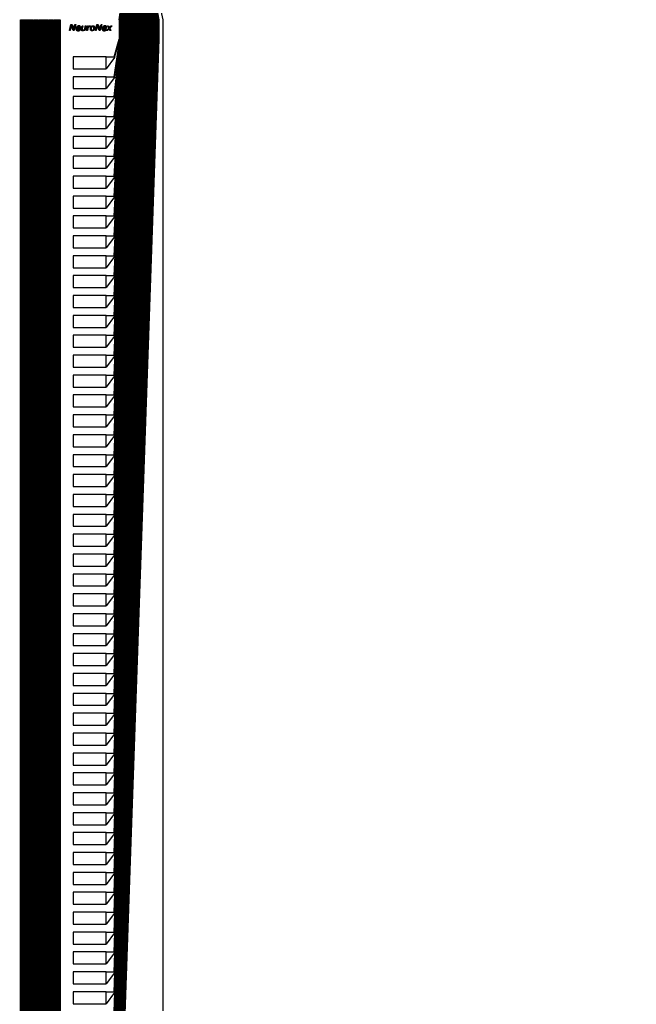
# Model space of a CAD drawing. Header units: inches. Extents: x 115980 to 170179, y 57000 to 74333.
# Drawn here: x 159929 to 163079, y 62914 to 67943 of the extents above; entities that cross this region are included whole.
import ezdxf

# ---------------------------------------------------------------- set-up
doc = ezdxf.new("R2010")
doc.units = ezdxf.units.IN
doc.header["$MEASUREMENT"] = 0
for name, color, linetype in [('metal', 221, 'Continuous'), ('nitride window', 40, 'Continuous'), ('profile', 140, 'Continuous')]:
    doc.layers.add(name, color=color, linetype=linetype)

msp = doc.modelspace()

# ---------------------------------------------------------------- linework, layer by layer
at = {"layer": 'metal'}
for points in [[(160491.3, 68333.1), (160491.9, 68333.1), (160439.3, 67943.1), (160437.7, 67943.1)], [(160492.5, 68333.1), (160493.1, 68333.1), (160442.5, 67943.1), (160440.9, 67943.1)], [(160493.7, 68333.1), (160494.3, 68333.1), (160445.7, 67943.1), (160444.1, 67943.1)], [(160448.9, 67943.1), (160447.3, 67943.1), (160494.9, 68333.1), (160495.5, 68333.1)], [(160496.1, 68333.1), (160496.7, 68333.1), (160452.1, 67943.1), (160450.5, 67943.1)], [(160455.3, 67943.1), (160453.7, 67943.1), (160497.3, 68333.1), (160497.9, 68333.1)], [(160498.5, 68333.1), (160499.1, 68333.1), (160458.5, 67943.1), (160456.9, 67943.1)], [(160499.7, 68333.1), (160500.3, 68333.1), (160461.7, 67943.1), (160460.1, 67943.1)], [(160463.3, 67943.1), (160464.9, 67943.1), (160501.5, 68333.1), (160500.9, 68333.1)], [(160502.1, 68333.1), (160502.7, 68333.1), (160468.1, 67943.1), (160466.5, 67943.1)], [(160469.7, 67943.1), (160471.3, 67943.1), (160503.9, 68333.1), (160503.3, 68333.1)], [(160504.5, 68333.1), (160505.1, 68333.1), (160474.5, 67943.1), (160472.9, 67943.1)], [(160476.1, 67943.1), (160477.7, 67943.1), (160506.3, 68333.1), (160505.7, 68333.1)], [(160506.9, 68333.1), (160507.5, 68333.1), (160480.9, 67943.1), (160479.3, 67943.1)], [(160508.1, 68333.1), (160508.7, 68333.1), (160484.1, 67943.1), (160482.5, 67943.1)], [(160509.3, 68333.1), (160509.9, 68333.1), (160487.3, 67943.1), (160485.7, 67943.1)], [(160510.5, 68333.1), (160511.1, 68333.1), (160490.5, 67943.1), (160488.9, 67943.1)], [(160511.7, 68333.1), (160512.3, 68333.1), (160493.7, 67943.1), (160492.1, 67943.1)], [(160496.9, 67943.1), (160495.3, 67943.1), (160512.9, 68333.1), (160513.5, 68333.1)], [(160514.1, 68333.1), (160514.7, 68333.1), (160500.1, 67943.1), (160498.5, 67943.1)], [(160503.3, 67943.1), (160501.7, 67943.1), (160515.3, 68333.1), (160515.9, 68333.1)], [(160516.5, 68333.1), (160517.1, 68333.1), (160506.5, 67943.1), (160504.9, 67943.1)], [(160517.7, 68333.1), (160518.3, 68333.1), (160509.7, 67943.1), (160508.1, 67943.1)], [(160511.3, 67943.1), (160512.9, 67943.1), (160519.5, 68333.1), (160518.9, 68333.1)], [(160520.1, 68333.1), (160520.7, 68333.1), (160516.1, 67943.1), (160514.5, 67943.1)], [(160517.7, 67943.1), (160519.3, 67943.1), (160521.9, 68333.1), (160521.3, 68333.1)], [(160522.5, 68333.1), (160523.1, 68333.1), (160522.5, 67943.1), (160520.9, 67943.1)], [(160524.1, 67943.1), (160525.7, 67943.1), (160524.3, 68333.1), (160523.7, 68333.1)], [(160524.9, 68333.1), (160525.5, 68333.1), (160528.9, 67943.1), (160527.3, 67943.1)], [(160526.1, 68333.1), (160526.7, 68333.1), (160532.1, 67943.1), (160530.5, 67943.1)], [(160527.3, 68333.1), (160527.9, 68333.1), (160535.3, 67943.1), (160533.7, 67943.1)], [(160528.5, 68333.1), (160529.1, 68333.1), (160538.5, 67943.1), (160536.9, 67943.1)], [(160529.7, 68333.1), (160530.3, 68333.1), (160541.7, 67943.1), (160540.1, 67943.1)], [(160544.9, 67943.1), (160543.3, 67943.1), (160530.9, 68333.1), (160531.5, 68333.1)], [(160532.1, 68333.1), (160532.7, 68333.1), (160548.1, 67943.1), (160546.5, 67943.1)], [(160551.3, 67943.1), (160549.7, 67943.1), (160533.3, 68333.1), (160533.9, 68333.1)], [(160534.5, 68333.1), (160535.1, 68333.1), (160554.5, 67943.1), (160552.9, 67943.1)], [(160535.7, 68333.1), (160536.3, 68333.1), (160557.7, 67943.1), (160556.1, 67943.1)], [(160559.3, 67943.1), (160560.9, 67943.1), (160537.5, 68333.1), (160536.9, 68333.1)], [(160538.1, 68333.1), (160538.7, 68333.1), (160564.1, 67943.1), (160562.5, 67943.1)], [(160565.7, 67943.1), (160567.3, 67943.1), (160539.9, 68333.1), (160539.3, 68333.1)], [(160540.5, 68333.1), (160541.1, 68333.1), (160570.5, 67943.1), (160568.9, 67943.1)], [(160572.1, 67943.1), (160573.7, 67943.1), (160542.3, 68333.1), (160541.7, 68333.1)], [(160542.9, 68333.1), (160543.5, 68333.1), (160576.9, 67943.1), (160575.3, 67943.1)], [(160544.1, 68333.1), (160544.7, 68333.1), (160580.1, 67943.1), (160578.5, 67943.1)], [(160545.3, 68333.1), (160545.9, 68333.1), (160583.3, 67943.1), (160581.7, 67943.1)], [(160546.5, 68333.1), (160547.1, 68333.1), (160586.5, 67943.1), (160584.9, 67943.1)], [(160547.7, 68333.1), (160548.3, 68333.1), (160589.7, 67943.1), (160588.1, 67943.1)], [(160592.9, 67943.1), (160591.3, 67943.1), (160548.9, 68333.1), (160549.5, 68333.1)], [(160550.1, 68333.1), (160550.7, 68333.1), (160596.1, 67943.1), (160594.5, 67943.1)], [(160599.3, 67943.1), (160597.7, 67943.1), (160551.3, 68333.1), (160551.9, 68333.1)], [(160552.5, 68333.1), (160553.1, 68333.1), (160602.5, 67943.1), (160600.9, 67943.1)], [(160553.7, 68333.1), (160554.3, 68333.1), (160605.7, 67943.1), (160604.1, 67943.1)], [(160607.3, 67943.1), (160608.9, 67943.1), (160555.5, 68333.1), (160554.9, 68333.1)], [(160556.1, 68333.1), (160556.7, 68333.1), (160612.1, 67943.1), (160610.5, 67943.1)], [(160613.7, 67943.1), (160615.3, 67943.1), (160557.9, 68333.1), (160557.3, 68333.1)], [(160558.5, 68333.1), (160559.1, 68333.1), (160618.5, 67943.1), (160616.9, 67943.1)], [(160620.1, 67943.1), (160621.7, 67943.1), (160560.3, 68333.1), (160559.7, 68333.1)], [(160560.9, 68333.1), (160561.5, 68333.1), (160624.9, 67943.1), (160623.3, 67943.1)], [(160562.1, 68333.1), (160562.7, 68333.1), (160628.1, 67943.1), (160626.5, 67943.1)], [(160631.3, 67943.1), (160629.7, 67943.1), (160563.3, 68333.1), (160563.9, 68333.1)], [(160564.5, 68333.1), (160565.1, 68333.1), (160634.5, 67943.1), (160632.9, 67943.1)], [(160637.7, 67943.1), (160636.1, 67943.1), (160565.7, 68333.1), (160566.3, 68333.1)], [(160566.9, 68333.1), (160567.5, 68333.1), (160640.9, 67943.1), (160639.3, 67943.1)], [(159935, 58643.1), (159933.4, 58643.1), (159933.4, 67943.1), (159935, 67943.1)], [(159938.2, 58643.1), (159936.6, 58643.1), (159936.6, 67943.1), (159938.2, 67943.1)], [(159941.4, 58643.1), (159939.8, 58643.1), (159939.8, 67943.1), (159941.4, 67943.1)], [(159944.6, 58643.1), (159943, 58643.1), (159943, 67943.1), (159944.6, 67943.1)], [(159947.8, 58643.1), (159946.2, 58643.1), (159946.2, 67943.1), (159947.8, 67943.1)], [(159951, 58643.1), (159949.4, 58643.1), (159949.4, 67943.1), (159951, 67943.1)], [(159954.2, 58643.1), (159952.6, 58643.1), (159952.6, 67943.1), (159954.2, 67943.1)], [(159957.4, 58643.1), (159955.8, 58643.1), (159955.8, 67943.1), (159957.4, 67943.1)], [(159960.6, 58643.1), (159959, 58643.1), (159959, 67943.1), (159960.6, 67943.1)], [(159963.8, 58643.1), (159962.2, 58643.1), (159962.2, 67943.1), (159963.8, 67943.1)], [(159967, 58643.1), (159965.4, 58643.1), (159965.4, 67943.1), (159967, 67943.1)], [(159970.2, 58643.1), (159968.6, 58643.1), (159968.6, 67943.1), (159970.2, 67943.1)], [(159973.4, 58643.1), (159971.8, 58643.1), (159971.8, 67943.1), (159973.4, 67943.1)], [(159976.6, 58643.1), (159975, 58643.1), (159975, 67943.1), (159976.6, 67943.1)], [(159979.8, 58643.1), (159978.2, 58643.1), (159978.2, 67943.1), (159979.8, 67943.1)], [(159983, 58643.1), (159981.4, 58643.1), (159981.4, 67943.1), (159983, 67943.1)], [(159986.2, 58643.1), (159984.6, 58643.1), (159984.6, 67943.1), (159986.2, 67943.1)], [(159989.4, 58643.1), (159987.8, 58643.1), (159987.8, 67943.1), (159989.4, 67943.1)], [(159992.6, 58643.1), (159991, 58643.1), (159991, 67943.1), (159992.6, 67943.1)], [(159995.8, 58643.1), (159994.2, 58643.1), (159994.2, 67943.1), (159995.8, 67943.1)], [(159999, 58643.1), (159997.4, 58643.1), (159997.4, 67943.1), (159999, 67943.1)], [(160002.2, 58643.1), (160000.6, 58643.1), (160000.6, 67943.1), (160002.2, 67943.1)], [(160005.4, 58643.1), (160003.8, 58643.1), (160003.8, 67943.1), (160005.4, 67943.1)], [(160008.6, 58643.1), (160007, 58643.1), (160007, 67943.1), (160008.6, 67943.1)], [(160011.8, 58643.1), (160010.2, 58643.1), (160010.2, 67943.1), (160011.8, 67943.1)], [(160015, 58643.1), (160013.4, 58643.1), (160013.4, 67943.1), (160015, 67943.1)], [(160018.2, 58643.1), (160016.6, 58643.1), (160016.6, 67943.1), (160018.2, 67943.1)], [(160021.4, 58643.1), (160019.8, 58643.1), (160019.8, 67943.1), (160021.4, 67943.1)], [(160024.6, 58643.1), (160023, 58643.1), (160023, 67943.1), (160024.6, 67943.1)], [(160027.8, 58643.1), (160026.2, 58643.1), (160026.2, 67943.1), (160027.8, 67943.1)], [(160031, 58643.1), (160029.4, 58643.1), (160029.4, 67943.1), (160031, 67943.1)], [(160034.2, 61340.5), (160032.6, 61340.5), (160032.6, 67943.1), (160034.2, 67943.1)], [(160037.4, 61340.5), (160035.8, 61340.5), (160035.8, 67943.1), (160037.4, 67943.1)], [(160040.6, 61340.5), (160039, 61340.5), (160039, 67943.1), (160040.6, 67943.1)], [(160043.8, 61340.5), (160042.2, 61340.5), (160042.2, 67943.1), (160043.8, 67943.1)], [(160047, 61340.5), (160045.4, 61340.5), (160045.4, 67943.1), (160047, 67943.1)], [(160050.2, 61340.5), (160048.6, 61340.5), (160048.6, 67943.1), (160050.2, 67943.1)], [(160053.4, 61340.5), (160051.8, 61340.5), (160051.8, 67943.1), (160053.4, 67943.1)], [(160056.6, 61340.5), (160055, 61340.5), (160055, 67943.1), (160056.6, 67943.1)], [(160059.8, 61340.5), (160058.2, 61340.5), (160058.2, 67943.1), (160059.8, 67943.1)], [(160063, 61340.5), (160061.4, 61340.5), (160061.4, 67943.1), (160063, 67943.1)], [(160066.2, 61340.5), (160064.6, 61340.5), (160064.6, 67943.1), (160066.2, 67943.1)], [(160069.4, 61340.5), (160067.8, 61340.5), (160067.8, 67943.1), (160069.4, 67943.1)], [(160072.6, 61340.5), (160071, 61340.5), (160071, 67943.1), (160072.6, 67943.1)], [(160075.8, 61340.5), (160074.2, 61340.5), (160074.2, 67943.1), (160075.8, 67943.1)], [(160079, 61340.5), (160077.4, 61340.5), (160077.4, 67943.1), (160079, 67943.1)], [(160082.2, 61340.5), (160080.6, 61340.5), (160080.6, 67943.1), (160082.2, 67943.1)], [(160085.4, 61340.5), (160083.8, 61340.5), (160083.8, 67943.1), (160085.4, 67943.1)], [(160088.6, 61340.5), (160087, 61340.5), (160087, 67943.1), (160088.6, 67943.1)], [(160091.8, 61340.5), (160090.2, 61340.5), (160090.2, 67943.1), (160091.8, 67943.1)], [(160095, 61340.5), (160093.4, 61340.5), (160093.4, 67943.1), (160095, 67943.1)], [(160098.2, 61340.5), (160096.6, 61340.5), (160096.6, 67943.1), (160098.2, 67943.1)], [(160101.4, 61340.5), (160099.8, 61340.5), (160099.8, 67943.1), (160101.4, 67943.1)], [(160104.6, 61340.5), (160103, 61340.5), (160103, 67943.1), (160104.6, 67943.1)], [(160107.8, 61340.5), (160106.2, 61340.5), (160106.2, 67943.1), (160107.8, 67943.1)], [(160111, 61340.5), (160109.4, 61340.5), (160109.4, 67943.1), (160111, 67943.1)], [(160114.2, 61340.5), (160112.6, 61340.5), (160112.6, 67943.1), (160114.2, 67943.1)], [(160117.4, 61340.5), (160115.8, 61340.5), (160115.8, 67943.1), (160117.4, 67943.1)], [(160120.6, 61340.5), (160119, 61340.5), (160119, 67943.1), (160120.6, 67943.1)], [(160123.8, 61340.5), (160122.2, 61340.5), (160122.2, 67943.1), (160123.8, 67943.1)], [(160127, 61340.5), (160125.4, 61340.5), (160125.4, 67943.1), (160127, 67943.1)], [(160130.2, 61340.5), (160128.6, 61340.5), (160128.6, 67943.1), (160130.2, 67943.1)], [(160133.4, 61340.5), (160131.8, 61340.5), (160131.8, 67943.1), (160133.4, 67943.1)], [(160136.6, 61340.5), (160135, 61340.5), (160135, 67943.1), (160136.6, 67943.1)], [(160437.7, 67843.1), (160439.3, 67843.1), (160439.3, 67943.1), (160437.7, 67943.1)], [(160440.9, 67843.1), (160442.5, 67843.1), (160442.5, 67943.1), (160440.9, 67943.1)], [(160444.1, 67843.1), (160445.7, 67843.1), (160445.7, 67943.1), (160444.1, 67943.1)], [(160447.3, 67843.1), (160448.9, 67843.1), (160448.9, 67943.1), (160447.3, 67943.1)], [(160450.5, 67843.1), (160452.1, 67843.1), (160452.1, 67943.1), (160450.5, 67943.1)], [(160453.7, 67843.1), (160455.3, 67843.1), (160455.3, 67943.1), (160453.7, 67943.1)], [(160456.9, 67843.1), (160458.5, 67843.1), (160458.5, 67943.1), (160456.9, 67943.1)], [(160460.1, 67843.1), (160461.7, 67843.1), (160461.7, 67943.1), (160460.1, 67943.1)], [(160463.3, 67843.1), (160464.9, 67843.1), (160464.9, 67943.1), (160463.3, 67943.1)], [(160466.5, 67843.1), (160468.1, 67843.1), (160468.1, 67943.1), (160466.5, 67943.1)], [(160469.7, 67843.1), (160471.3, 67843.1), (160471.3, 67943.1), (160469.7, 67943.1)], [(160472.9, 67843.1), (160474.5, 67843.1), (160474.5, 67943.1), (160472.9, 67943.1)], [(160476.1, 67843.1), (160477.7, 67843.1), (160477.7, 67943.1), (160476.1, 67943.1)], [(160479.3, 67843.1), (160480.9, 67843.1), (160480.9, 67943.1), (160479.3, 67943.1)], [(160482.5, 67843.1), (160484.1, 67843.1), (160484.1, 67943.1), (160482.5, 67943.1)], [(160485.7, 67843.1), (160487.3, 67843.1), (160487.3, 67943.1), (160485.7, 67943.1)], [(160488.9, 67843.1), (160490.5, 67843.1), (160490.5, 67943.1), (160488.9, 67943.1)], [(160492.1, 67843.1), (160493.7, 67843.1), (160493.7, 67943.1), (160492.1, 67943.1)], [(160495.3, 67843.1), (160496.9, 67843.1), (160496.9, 67943.1), (160495.3, 67943.1)], [(160498.5, 67843.1), (160500.1, 67843.1), (160500.1, 67943.1), (160498.5, 67943.1)], [(160501.7, 67843.1), (160503.3, 67843.1), (160503.3, 67943.1), (160501.7, 67943.1)], [(160504.9, 67843.1), (160506.5, 67843.1), (160506.5, 67943.1), (160504.9, 67943.1)], [(160508.1, 67843.1), (160509.7, 67843.1), (160509.7, 67943.1), (160508.1, 67943.1)], [(160511.3, 67843.1), (160512.9, 67843.1), (160512.9, 67943.1), (160511.3, 67943.1)], [(160514.5, 67843.1), (160516.1, 67843.1), (160516.1, 67943.1), (160514.5, 67943.1)], [(160517.7, 67843.1), (160519.3, 67843.1), (160519.3, 67943.1), (160517.7, 67943.1)], [(160520.9, 67843.1), (160522.5, 67843.1), (160522.5, 67943.1), (160520.9, 67943.1)], [(160524.1, 67843.1), (160525.7, 67843.1), (160525.7, 67943.1), (160524.1, 67943.1)], [(160527.3, 67843.1), (160528.9, 67843.1), (160528.9, 67943.1), (160527.3, 67943.1)], [(160530.5, 67843.1), (160532.1, 67843.1), (160532.1, 67943.1), (160530.5, 67943.1)], [(160533.7, 67843.1), (160535.3, 67843.1), (160535.3, 67943.1), (160533.7, 67943.1)], [(160536.9, 67843.1), (160538.5, 67843.1), (160538.5, 67943.1), (160536.9, 67943.1)], [(160540.1, 67843.1), (160541.7, 67843.1), (160541.7, 67943.1), (160540.1, 67943.1)], [(160543.3, 67843.1), (160544.9, 67843.1), (160544.9, 67943.1), (160543.3, 67943.1)], [(160546.5, 67843.1), (160548.1, 67843.1), (160548.1, 67943.1), (160546.5, 67943.1)], [(160549.7, 67843.1), (160551.3, 67843.1), (160551.3, 67943.1), (160549.7, 67943.1)], [(160552.9, 67843.1), (160554.5, 67843.1), (160554.5, 67943.1), (160552.9, 67943.1)], [(160556.1, 67843.1), (160557.7, 67843.1), (160557.7, 67943.1), (160556.1, 67943.1)], [(160559.3, 67843.1), (160560.9, 67843.1), (160560.9, 67943.1), (160559.3, 67943.1)], [(160562.5, 67843.1), (160564.1, 67843.1), (160564.1, 67943.1), (160562.5, 67943.1)], [(160565.7, 67843.1), (160567.3, 67843.1), (160567.3, 67943.1), (160565.7, 67943.1)], [(160568.9, 67843.1), (160570.5, 67843.1), (160570.5, 67943.1), (160568.9, 67943.1)], [(160572.1, 67843.1), (160573.7, 67843.1), (160573.7, 67943.1), (160572.1, 67943.1)], [(160575.3, 67843.1), (160576.9, 67843.1), (160576.9, 67943.1), (160575.3, 67943.1)], [(160578.5, 67843.1), (160580.1, 67843.1), (160580.1, 67943.1), (160578.5, 67943.1)], [(160581.7, 67843.1), (160583.3, 67843.1), (160583.3, 67943.1), (160581.7, 67943.1)], [(160584.9, 67843.1), (160586.5, 67843.1), (160586.5, 67943.1), (160584.9, 67943.1)], [(160588.1, 67843.1), (160589.7, 67843.1), (160589.7, 67943.1), (160588.1, 67943.1)], [(160591.3, 67843.1), (160592.9, 67843.1), (160592.9, 67943.1), (160591.3, 67943.1)], [(160594.5, 67843.1), (160596.1, 67843.1), (160596.1, 67943.1), (160594.5, 67943.1)], [(160597.7, 67843.1), (160599.3, 67843.1), (160599.3, 67943.1), (160597.7, 67943.1)], [(160600.9, 67843.1), (160602.5, 67843.1), (160602.5, 67943.1), (160600.9, 67943.1)], [(160604.1, 67843.1), (160605.7, 67843.1), (160605.7, 67943.1), (160604.1, 67943.1)], [(160607.3, 67843.1), (160608.9, 67843.1), (160608.9, 67943.1), (160607.3, 67943.1)], [(160610.5, 67843.1), (160612.1, 67843.1), (160612.1, 67943.1), (160610.5, 67943.1)], [(160613.7, 67843.1), (160615.3, 67843.1), (160615.3, 67943.1), (160613.7, 67943.1)], [(160616.9, 67843.1), (160618.5, 67843.1), (160618.5, 67943.1), (160616.9, 67943.1)], [(160620.1, 67843.1), (160621.7, 67843.1), (160621.7, 67943.1), (160620.1, 67943.1)], [(160623.3, 67843.1), (160624.9, 67843.1), (160624.9, 67943.1), (160623.3, 67943.1)], [(160626.5, 67843.1), (160628.1, 67843.1), (160628.1, 67943.1), (160626.5, 67943.1)], [(160629.7, 67843.1), (160631.3, 67843.1), (160631.3, 67943.1), (160629.7, 67943.1)], [(160632.9, 67843.1), (160634.5, 67843.1), (160634.5, 67943.1), (160632.9, 67943.1)], [(160636.1, 67843.1), (160637.7, 67843.1), (160637.7, 67943.1), (160636.1, 67943.1)], [(160639.3, 67843.1), (160640.9, 67843.1), (160640.9, 67943.1), (160639.3, 67943.1)], [(160183.4, 67887.1), (160190.8, 67919.1), (160197.2, 67919.1), (160205.1, 67893), (160211.5, 67919.1), (160215.5, 67919.1), (160207.8, 67887.1), (160202.7, 67887.1), (160194, 67915.7), (160187.5, 67887.1)], [(160221.5, 67898.7), (160239.3, 67898.7), (160239.6, 67900), (160239.8, 67901.6), (160240.1, 67903.3), (160240.1, 67904.3), (160240, 67905.5), (160239.7, 67906.9), (160239.2, 67908.1), (160238.8, 67908.6), (160238.5, 67909.1), (160238, 67909.6), (160237.5, 67910.1), (160236.9, 67910.5), (160236.6, 67910.7), (160236, 67911), (160235, 67911.3), (160234.3, 67911.5), (160233.4, 67911.7), (160232.5, 67911.7), (160231.5, 67911.8), (160230.6, 67911.7), (160229.9, 67911.7), (160229.1, 67911.6), (160228.2, 67911.4), (160227.3, 67911.1), (160226.5, 67910.8), (160225.6, 67910.5), (160224.6, 67909.9), (160223.9, 67909.4), (160223.1, 67908.8), (160222.2, 67908.1), (160221.4, 67907.3), (160220.7, 67906.4), (160219.9, 67905.5), (160219.4, 67904.6), (160218.9, 67903.7), (160218.4, 67902.7), (160218, 67901.7), (160217.7, 67900.7), (160217.4, 67899.7), (160217.3, 67898.8), (160217.2, 67898.1), (160217.1, 67897.3), (160217, 67896.5), (160217, 67896), (160217, 67895.4), (160217, 67894.8), (160217.1, 67894.1), (160217.2, 67893.6), (160217.3, 67893.1), (160217.4, 67892.6), (160217.7, 67891.9), (160218, 67891.2), (160218.3, 67890.7), (160218.5, 67890.3), (160218.7, 67890.1), (160219.2, 67889.5), (160219.5, 67889.2), (160219.9, 67888.8), (160220.6, 67888.4), (160221.3, 67887.9), (160222, 67887.6), (160222.4, 67887.4), (160223.1, 67887.2), (160223.3, 67887.1), (160224, 67886.9), (160224.5, 67886.8), (160225.2, 67886.7), (160225.8, 67886.6), (160226.5, 67886.6), (160227, 67886.6), (160227.5, 67886.6), (160227.9, 67886.5), (160228.4, 67886.6), (160229.1, 67886.6), (160229.6, 67886.6), (160230.2, 67886.7), (160230.7, 67886.8), (160231.2, 67886.9), (160231.8, 67887), (160232.3, 67887.1), (160232.7, 67887.2), (160233.1, 67887.3), (160233.6, 67887.4), (160234, 67887.6), (160234.4, 67887.7), (160234.8, 67887.8), (160235.4, 67888.1), (160236, 67888.2), (160236.9, 67888.6), (160237.8, 67892.9), (160237.5, 67892.9), (160237.1, 67892.6), (160236.5, 67892.3), (160235.8, 67891.9), (160235.5, 67891.7), (160235, 67891.5), (160234.5, 67891.3), (160234.1, 67891.2), (160233.7, 67891), (160233.2, 67890.8), (160232.8, 67890.7), (160232.4, 67890.6), (160232, 67890.4), (160231.5, 67890.3), (160231, 67890.2), (160230.6, 67890.1), (160230.1, 67890), (160229.6, 67890), (160229.2, 67889.9), (160228.6, 67889.9), (160228.1, 67889.9), (160227.7, 67889.9), (160227.2, 67890), (160226.7, 67890), (160226.2, 67890.1), (160225.8, 67890.2), (160225.4, 67890.4), (160224.9, 67890.5), (160224.5, 67890.7), (160224.2, 67890.9), (160223.9, 67891.1), (160223.5, 67891.3), (160223.2, 67891.6), (160222.9, 67891.9), (160222.8, 67892), (160222.5, 67892.3), (160222.3, 67892.6), (160222.1, 67893), (160222, 67893.2), (160221.8, 67893.5), (160221.7, 67893.7), (160221.6, 67894), (160221.5, 67894.3), (160221.4, 67894.9), (160221.3, 67895.7), (160221.3, 67896.4), (160221.3, 67897.1), (160221.4, 67897.9), (160221.5, 67898.5), (160221.5, 67898.7), (160221.5, 67898.7), (160222.1, 67901.7), (160222.2, 67902), (160222.3, 67902.3), (160222.4, 67902.6), (160222.5, 67903.1), (160222.7, 67903.4), (160222.9, 67903.7), (160223, 67904), (160223.2, 67904.3), (160223.3, 67904.5), (160223.4, 67904.7), (160223.7, 67905.1), (160223.8, 67905.2), (160224.1, 67905.5), (160224.2, 67905.7), (160224.6, 67906.1), (160224.8, 67906.2), (160225.1, 67906.5), (160225.3, 67906.7), (160225.6, 67906.9), (160225.9, 67907.1), (160226.1, 67907.2), (160226.3, 67907.4), (160226.5, 67907.5), (160226.7, 67907.6), (160226.9, 67907.7), (160227.2, 67907.8), (160227.4, 67907.9), (160227.6, 67908), (160227.9, 67908.1), (160228.1, 67908.2), (160228.4, 67908.3), (160228.6, 67908.3), (160228.9, 67908.4), (160229.1, 67908.4), (160229.3, 67908.5), (160229.6, 67908.5), (160229.9, 67908.5), (160230, 67908.6), (160230.4, 67908.6), (160230.7, 67908.6), (160230.9, 67908.6), (160231.1, 67908.6), (160231.4, 67908.6), (160231.6, 67908.6), (160231.8, 67908.5), (160231.9, 67908.5), (160232.1, 67908.5), (160232.3, 67908.5), (160232.6, 67908.4), (160232.9, 67908.3), (160233.1, 67908.3), (160233.2, 67908.2), (160233.3, 67908.2), (160233.5, 67908.1), (160233.6, 67908.1), (160233.8, 67908), (160233.9, 67908), (160234, 67907.9), (160234.1, 67907.9), (160234.2, 67907.8), (160234.3, 67907.7), (160234.4, 67907.6), (160234.5, 67907.6), (160234.6, 67907.5), (160234.7, 67907.4), (160234.8, 67907.3), (160234.9, 67907.2), (160235, 67907.1), (160235.2, 67906.8), (160235.4, 67906.6), (160235.5, 67906.4), (160235.6, 67906.1), (160235.7, 67905.9), (160235.8, 67905.8), (160235.8, 67905.5), (160235.9, 67905.3), (160236, 67905), (160236, 67904.8), (160236.1, 67904.3), (160236.1, 67904.1), (160236.1, 67903.7), (160236.1, 67903.3), (160236, 67903), (160236, 67902.7), (160236, 67902.5), (160236, 67902.2), (160235.9, 67901.9), (160235.9, 67901.7), (160222.2, 67901.7), (160222.1, 67901.7)], [(160248.1, 67911.1), (160252.2, 67911.1), (160249.8, 67900.8), (160249, 67897.4), (160248.8, 67896.5), (160248.7, 67895.8), (160248.6, 67895.1), (160248.5, 67894.1), (160248.5, 67893.2), (160248.7, 67892.4), (160248.9, 67891.8), (160249.2, 67891.3), (160249.5, 67891), (160249.7, 67890.8), (160249.9, 67890.7), (160250.1, 67890.6), (160250.3, 67890.5), (160250.6, 67890.4), (160250.9, 67890.3), (160251.1, 67890.3), (160251.3, 67890.2), (160251.7, 67890.2), (160251.9, 67890.2), (160252.2, 67890.2), (160252.5, 67890.1), (160252.7, 67890.1), (160253, 67890.2), (160253.3, 67890.2), (160253.6, 67890.2), (160253.9, 67890.3), (160254.3, 67890.3), (160254.5, 67890.4), (160254.8, 67890.5), (160255.1, 67890.6), (160255.4, 67890.7), (160255.8, 67890.8), (160256.1, 67891), (160256.6, 67891.2), (160257, 67891.4), (160257.3, 67891.6), (160257.6, 67891.7), (160257.9, 67891.8), (160258.1, 67892), (160258.4, 67892.1), (160258.7, 67892.3), (160258.9, 67892.4), (160259.1, 67892.5), (160259.3, 67892.7), (160259.6, 67892.8), (160259.8, 67893), (160259.9, 67893.1), (160260.1, 67893.2), (160260.1, 67893.2), (160261.5, 67899), (160263.3, 67907), (160264.3, 67911.1), (160268.3, 67911.1), (160266.9, 67904.9), (160265.7, 67899.8), (160265.1, 67897.1), (160262.8, 67887.1), (160258.7, 67887.1), (160259.3, 67889.7), (160258.7, 67889.4), (160257.9, 67888.8), (160256.9, 67888.3), (160256.1, 67887.8), (160255.3, 67887.5), (160254.6, 67887.1), (160253.7, 67886.8), (160253.1, 67886.7), (160252.5, 67886.6), (160251.8, 67886.5), (160251, 67886.4), (160250.4, 67886.4), (160249.7, 67886.5), (160249.1, 67886.6), (160248.4, 67886.7), (160248, 67886.8), (160247.5, 67887), (160246.9, 67887.3), (160246.6, 67887.5), (160246.3, 67887.7), (160245.9, 67888), (160245.6, 67888.3), (160245.2, 67888.8), (160244.9, 67889.3), (160244.6, 67889.9), (160244.4, 67890.5), (160244.2, 67891.2), (160244.2, 67891.8), (160244.1, 67892.5), (160244.2, 67893.1), (160244.2, 67893.9), (160244.4, 67895), (160244.5, 67895.6), (160244.7, 67896.3), (160245, 67897.8), (160245.7, 67900.6), (160247.4, 67908.1), (160248.1, 67911.1), (160248.1, 67911.1)], [(160276.3, 67911.1), (160280.4, 67911.1), (160279.6, 67907.5), (160280.7, 67908.3), (160282, 67909.1), (160283.4, 67909.9), (160284.8, 67910.5), (160286.3, 67910.9), (160287.5, 67911), (160288.6, 67911.1), (160289.7, 67911.1), (160290.6, 67910.9), (160291.2, 67910.8), (160290.3, 67906.8), (160290, 67906.8), (160289.4, 67907), (160288.4, 67907.1), (160287.3, 67907.2), (160286.3, 67907.3), (160285.2, 67907.1), (160284, 67906.9), (160282.4, 67906.2), (160281.4, 67905.7), (160280.3, 67905.1), (160279.4, 67904.5), (160278.8, 67904.1), (160274.9, 67887.1), (160270.8, 67887.1), (160273.9, 67901), (160275.7, 67908.7)], [(160304.2, 67911.8), (160305.7, 67911.7), (160307, 67911.5), (160308, 67911.2), (160309, 67910.7), (160310.3, 67909.9), (160311.1, 67909.1), (160312, 67907.9), (160312.6, 67906.5), (160312.9, 67905.5), (160313.2, 67904.4), (160313.2, 67903.3), (160313.2, 67902.1), (160313.2, 67900.5), (160313, 67899.5), (160312.8, 67898.4), (160312.6, 67897.4), (160312.4, 67896.9), (160312.1, 67895.8), (160311.7, 67895), (160311.4, 67894.2), (160310.9, 67893.3), (160310.6, 67892.9), (160309.9, 67891.8), (160309, 67890.7), (160307.9, 67889.6), (160306.5, 67888.5), (160305.2, 67887.7), (160303.7, 67887.1), (160302.4, 67886.8), (160301.1, 67886.5), (160299.4, 67886.4), (160298.3, 67886.5), (160296.7, 67886.7), (160295.6, 67887), (160294.6, 67887.4), (160293.8, 67887.9), (160293, 67888.6), (160292.2, 67889.4), (160291.6, 67890.3), (160291.1, 67891.3), (160290.8, 67892.2), (160290.5, 67893.4), (160290.3, 67894.7), (160290.3, 67896.1), (160290.3, 67897.1), (160290.5, 67898.8), (160290.9, 67900.7), (160291.5, 67902.4), (160292.3, 67904.2), (160293.4, 67906), (160294.4, 67907.4), (160295.5, 67908.5), (160296.8, 67909.5), (160298.2, 67910.3), (160299.8, 67911), (160301.3, 67911.5), (160302.5, 67911.7), (160303.4, 67911.7), (160304.1, 67911.8), (160304, 67908.4), (160303.1, 67908.4), (160302, 67908.2), (160301.3, 67908), (160300.3, 67907.7), (160299.4, 67907.1), (160298.4, 67906.3), (160297.6, 67905.4), (160296.8, 67904.3), (160296.3, 67903.5), (160295.7, 67902.3), (160295.2, 67900.9), (160294.9, 67899.7), (160294.7, 67898.4), (160294.5, 67897.1), (160294.5, 67895.2), (160294.7, 67893.8), (160295.2, 67892.3), (160295.8, 67891.5), (160296.5, 67890.8), (160297.4, 67890.3), (160298.3, 67890), (160299.5, 67889.8), (160300.8, 67889.8), (160302.3, 67890.1), (160303.5, 67890.7), (160304.9, 67891.6), (160306.4, 67893.2), (160307.2, 67894.6), (160307.9, 67896), (160308.5, 67897.8), (160308.9, 67900), (160308.9, 67901.7), (160308.9, 67903.3), (160308.7, 67904.7), (160308.1, 67905.9), (160307.6, 67906.8), (160307.1, 67907.3), (160306.4, 67907.8), (160305.3, 67908.2), (160304.4, 67908.3), (160304.1, 67908.4)], [(160316.6, 67887.1), (160324, 67919.1), (160330.4, 67919.1), (160338.3, 67893), (160344.7, 67919.1), (160348.7, 67919.1), (160341, 67887.1), (160335.9, 67887.1), (160327.2, 67915.8), (160320.7, 67887.1)], [(160354.7, 67898.8), (160372.5, 67898.8), (160372.8, 67900.1), (160373, 67901.6), (160373.2, 67903.3), (160373.3, 67904.4), (160373.2, 67905.5), (160372.9, 67906.9), (160372.4, 67908.1), (160372, 67908.7), (160371.7, 67909.2), (160371.2, 67909.6), (160370.7, 67910.1), (160370.1, 67910.5), (160369.8, 67910.7), (160369.2, 67911), (160368.2, 67911.4), (160367.5, 67911.5), (160366.6, 67911.7), (160365.7, 67911.8), (160364.7, 67911.8), (160363.8, 67911.8), (160363.1, 67911.7), (160362.3, 67911.6), (160361.4, 67911.4), (160360.5, 67911.1), (160359.7, 67910.8), (160358.8, 67910.5), (160357.8, 67910), (160357.1, 67909.5), (160356.3, 67908.9), (160355.4, 67908.1), (160354.6, 67907.3), (160353.9, 67906.5), (160353.1, 67905.5), (160352.6, 67904.6), (160352.1, 67903.7), (160351.6, 67902.7), (160351.2, 67901.7), (160350.9, 67900.7), (160350.6, 67899.8), (160350.5, 67898.8), (160350.3, 67898.1), (160350.3, 67897.3), (160350.2, 67896.5), (160350.2, 67896.1), (160350.2, 67895.5), (160350.2, 67894.8), (160350.3, 67894.2), (160350.4, 67893.7), (160350.5, 67893.1), (160350.6, 67892.6), (160350.9, 67891.9), (160351.2, 67891.3), (160351.5, 67890.7), (160351.7, 67890.3), (160351.9, 67890.1), (160352.4, 67889.6), (160352.7, 67889.2), (160353.1, 67888.9), (160353.8, 67888.4), (160354.5, 67888), (160355.2, 67887.6), (160355.6, 67887.5), (160356.3, 67887.2), (160356.5, 67887.2), (160357.2, 67887), (160357.7, 67886.9), (160358.4, 67886.8), (160359, 67886.7), (160359.7, 67886.6), (160360.2, 67886.6), (160360.7, 67886.6), (160361.1, 67886.6), (160361.6, 67886.6), (160362.3, 67886.6), (160362.8, 67886.7), (160363.4, 67886.7), (160363.9, 67886.8), (160364.4, 67886.9), (160365, 67887), (160365.5, 67887.1), (160365.9, 67887.2), (160366.3, 67887.3), (160366.8, 67887.5), (160367.2, 67887.6), (160367.6, 67887.7), (160368, 67887.8), (160368.6, 67888.1), (160369.2, 67888.3), (160370.1, 67888.6), (160371, 67893), (160370.7, 67893), (160370.3, 67892.7), (160369.7, 67892.3), (160369, 67892), (160368.7, 67891.8), (160368.2, 67891.6), (160367.7, 67891.4), (160367.3, 67891.2), (160366.9, 67891), (160366.4, 67890.9), (160366, 67890.7), (160365.6, 67890.6), (160365.2, 67890.5), (160364.7, 67890.3), (160364.2, 67890.2), (160363.8, 67890.1), (160363.3, 67890.1), (160362.8, 67890), (160362.4, 67890), (160361.8, 67890), (160361.3, 67890), (160360.9, 67890), (160360.4, 67890), (160359.9, 67890.1), (160359.4, 67890.2), (160359, 67890.3), (160358.6, 67890.4), (160358.1, 67890.6), (160357.7, 67890.7), (160357.4, 67890.9), (160357.1, 67891.1), (160356.7, 67891.4), (160356.4, 67891.6), (160356.1, 67891.9), (160356, 67892), (160355.7, 67892.3), (160355.5, 67892.6), (160355.2, 67893.1), (160355.2, 67893.2), (160355, 67893.5), (160354.9, 67893.8), (160354.8, 67894), (160354.7, 67894.3), (160354.6, 67894.9), (160354.5, 67895.7), (160354.5, 67896.4), (160354.5, 67897.2), (160354.5, 67897.9), (160354.6, 67898.6), (160354.7, 67898.7), (160354.7, 67898.8), (160355.3, 67901.8), (160355.4, 67902), (160355.5, 67902.3), (160355.6, 67902.7), (160355.7, 67903.1), (160355.9, 67903.4), (160356.1, 67903.8), (160356.2, 67904), (160356.4, 67904.3), (160356.5, 67904.5), (160356.6, 67904.7), (160356.9, 67905.1), (160357, 67905.2), (160357.3, 67905.5), (160357.4, 67905.7), (160357.8, 67906.1), (160358, 67906.3), (160358.3, 67906.5), (160358.5, 67906.7), (160358.8, 67906.9), (160359.1, 67907.1), (160359.3, 67907.3), (160359.5, 67907.4), (160359.7, 67907.5), (160359.9, 67907.6), (160360.1, 67907.8), (160360.4, 67907.9), (160360.6, 67908), (160360.8, 67908.1), (160361.1, 67908.1), (160361.3, 67908.2), (160361.6, 67908.3), (160361.8, 67908.4), (160362.1, 67908.4), (160362.3, 67908.5), (160362.5, 67908.5), (160362.8, 67908.5), (160363.1, 67908.6), (160363.2, 67908.6), (160363.6, 67908.6), (160363.9, 67908.6), (160364.1, 67908.6), (160364.3, 67908.6), (160364.6, 67908.6), (160364.8, 67908.6), (160365, 67908.6), (160365.1, 67908.6), (160365.3, 67908.5), (160365.5, 67908.5), (160365.8, 67908.4), (160366.1, 67908.4), (160366.3, 67908.3), (160366.4, 67908.3), (160366.5, 67908.2), (160366.7, 67908.2), (160366.8, 67908.1), (160367, 67908.1), (160367.1, 67908), (160367.2, 67907.9), (160367.3, 67907.9), (160367.4, 67907.8), (160367.5, 67907.8), (160367.6, 67907.7), (160367.7, 67907.6), (160367.8, 67907.5), (160367.9, 67907.5), (160368, 67907.3), (160368.1, 67907.2), (160368.2, 67907.1), (160368.4, 67906.9), (160368.5, 67906.6), (160368.7, 67906.4), (160368.8, 67906.2), (160368.9, 67905.9), (160369, 67905.8), (160369, 67905.5), (160369.1, 67905.3), (160369.1, 67905.1), (160369.2, 67904.8), (160369.3, 67904.4), (160369.3, 67904.1), (160369.3, 67903.8), (160369.3, 67903.3), (160369.2, 67903.1), (160369.2, 67902.8), (160369.2, 67902.5), (160369.2, 67902.2), (160369.1, 67901.9), (160369.1, 67901.7), (160355.4, 67901.8), (160355.3, 67901.8)], [(160378.2, 67911.1), (160382.7, 67911.1), (160387.5, 67902), (160396.3, 67911.1), (160401.1, 67911.1), (160389.1, 67899), (160395.7, 67887.1), (160391.2, 67887.1), (160386.4, 67896.3), (160377.6, 67887.1), (160372.7, 67887.1), (160384.8, 67899.2)], [(160504.9, 67843.1), (160506.5, 67843.1), (160414.2, 65619.8), (160412, 65619.8)], [(160414.2, 65721.4), (160412, 65721.4), (160501.7, 67843.1), (160503.3, 67843.1)], [(160498.5, 67843.1), (160500.1, 67843.1), (160414.2, 65823), (160412, 65823)], [(160414.2, 65924.6), (160412, 65924.6), (160495.3, 67843.1), (160496.9, 67843.1)], [(160414.2, 66026.2), (160412, 66026.2), (160492.1, 67843.1), (160493.7, 67843.1)], [(160488.9, 67843.1), (160490.5, 67843.1), (160414.2, 66127.8), (160412, 66127.8)], [(160508.1, 67843.1), (160509.7, 67843.1), (160414.2, 65518.2), (160412, 65518.2)], [(160511.3, 67843.1), (160512.9, 67843.1), (160414.2, 65416.6), (160412, 65416.6)], [(160536.9, 67843.1), (160538.5, 67843.1), (160414.2, 64603.7), (160412, 64603.7)], [(160533.7, 67843.1), (160535.3, 67843.1), (160414.2, 64705.3), (160412, 64705.3)], [(160514.5, 67843.1), (160516.1, 67843.1), (160414.2, 65315), (160412, 65315)], [(160414.2, 65213.3), (160412, 65213.3), (160517.7, 67843.1), (160519.3, 67843.1)], [(160414.2, 65111.7), (160412, 65111.7), (160520.9, 67843.1), (160522.5, 67843.1)], [(160524.1, 67843.1), (160525.7, 67843.1), (160414.2, 65010.1), (160412, 65010.1)], [(160414.2, 64908.5), (160412, 64908.5), (160527.3, 67843.1), (160528.9, 67843.1)], [(160530.5, 67843.1), (160532.1, 67843.1), (160414.2, 64806.9), (160412, 64806.9)], [(160479.3, 67843.1), (160480.9, 67843.1), (160414.2, 66432.6), (160412, 66432.6)], [(160414.2, 66534.2), (160412, 66534.2), (160476.1, 67843.1), (160477.7, 67843.1)], [(160472.9, 67843.1), (160474.5, 67843.1), (160414.2, 66635.8), (160412, 66635.8)], [(160414.2, 66737.4), (160412, 66737.4), (160469.7, 67843.1), (160471.3, 67843.1)], [(160414.2, 66839), (160412, 66839), (160466.5, 67843.1), (160468.1, 67843.1)], [(160463.3, 67843.1), (160464.9, 67843.1), (160414.2, 66940.6), (160412, 66940.6)], [(160482.5, 67843.1), (160484.1, 67843.1), (160414.2, 66331), (160412, 66331)], [(160485.7, 67843.1), (160487.3, 67843.1), (160414.2, 66229.4), (160412, 66229.4)], [(160460.1, 67843.1), (160461.7, 67843.1), (160414.2, 67042.2), (160412, 67042.2)], [(160456.9, 67843.1), (160458.5, 67843.1), (160414.2, 67143.8), (160412, 67143.8)], [(160437.7, 67843.1), (160439.3, 67843.1), (160414.2, 67753.4), (160412, 67753.4)], [(160414.2, 67651.8), (160412, 67651.8), (160440.9, 67843.1), (160442.5, 67843.1)], [(160414.2, 67550.2), (160412, 67550.2), (160444.1, 67843.1), (160445.7, 67843.1)], [(160447.3, 67843.1), (160448.9, 67843.1), (160414.2, 67448.6), (160412, 67448.6)], [(160414.2, 67347), (160412, 67347), (160450.5, 67843.1), (160452.1, 67843.1)], [(160453.7, 67843.1), (160455.3, 67843.1), (160414.2, 67245.4), (160412, 67245.4)], [(160607.3, 67843.1), (160608.9, 67843.1), (160414.2, 62368.4), (160412, 62368.4)], [(160414.2, 62470), (160412, 62470), (160604.1, 67843.1), (160605.7, 67843.1)], [(160600.9, 67843.1), (160602.5, 67843.1), (160414.2, 62571.6), (160412, 62571.6)], [(160414.2, 62673.2), (160412, 62673.2), (160597.7, 67843.1), (160599.3, 67843.1)], [(160414.2, 62774.9), (160412, 62774.9), (160594.5, 67843.1), (160596.1, 67843.1)], [(160591.3, 67843.1), (160592.9, 67843.1), (160414.2, 62876.5), (160412, 62876.5)], [(160610.5, 67843.1), (160612.1, 67843.1), (160414.2, 62266.8), (160412, 62266.8)], [(160613.7, 67843.1), (160615.3, 67843.1), (160414.2, 62165.2), (160412, 62165.2)], [(160639.3, 67843.1), (160640.9, 67843.1), (160414.2, 61352.4), (160412, 61352.4)], [(160636.1, 67843.1), (160637.7, 67843.1), (160414.2, 61454), (160412, 61454)], [(160616.9, 67843.1), (160618.5, 67843.1), (160414.2, 62063.6), (160412, 62063.6)], [(160414.2, 61962), (160412, 61962), (160620.1, 67843.1), (160621.7, 67843.1)], [(160414.2, 61860.4), (160412, 61860.4), (160623.3, 67843.1), (160624.9, 67843.1)], [(160626.5, 67843.1), (160628.1, 67843.1), (160414.2, 61758.8), (160412, 61758.8)], [(160414.2, 61657.2), (160412, 61657.2), (160629.7, 67843.1), (160631.3, 67843.1)], [(160632.9, 67843.1), (160634.5, 67843.1), (160414.2, 61555.6), (160412, 61555.6)], [(160581.7, 67843.1), (160583.3, 67843.1), (160414.2, 63181.3), (160412, 63181.3)], [(160414.2, 63282.9), (160412, 63282.9), (160578.5, 67843.1), (160580.1, 67843.1)], [(160575.3, 67843.1), (160576.9, 67843.1), (160414.2, 63384.5), (160412, 63384.5)], [(160414.2, 63486.1), (160412, 63486.1), (160572.1, 67843.1), (160573.7, 67843.1)], [(160414.2, 63587.7), (160412, 63587.7), (160568.9, 67843.1), (160570.5, 67843.1)], [(160565.7, 67843.1), (160567.3, 67843.1), (160414.2, 63689.3), (160412, 63689.3)], [(160584.9, 67843.1), (160586.5, 67843.1), (160414.2, 63079.7), (160412, 63079.7)], [(160588.1, 67843.1), (160589.7, 67843.1), (160414.2, 62978.1), (160412, 62978.1)], [(160562.5, 67843.1), (160564.1, 67843.1), (160414.2, 63790.9), (160412, 63790.9)], [(160559.3, 67843.1), (160560.9, 67843.1), (160414.2, 63892.5), (160412, 63892.5)], [(160540.1, 67843.1), (160541.7, 67843.1), (160414.2, 64502.1), (160412, 64502.1)], [(160414.2, 64400.5), (160412, 64400.5), (160543.3, 67843.1), (160544.9, 67843.1)], [(160414.2, 64298.9), (160412, 64298.9), (160546.5, 67843.1), (160548.1, 67843.1)], [(160549.7, 67843.1), (160551.3, 67843.1), (160414.2, 64197.3), (160412, 64197.3)], [(160414.2, 64095.7), (160412, 64095.7), (160552.9, 67843.1), (160554.5, 67843.1)], [(160556.1, 67843.1), (160557.7, 67843.1), (160414.2, 63994.1), (160412, 63994.1)], [(160371.8, 67753.4), (160202.5, 67753.4), (160202.5, 67692.5), (160371.8, 67692.5)], [(160371.8, 67692.5), (160371.8, 67753.4), (160414.2, 67753.4), (160414.2, 67749.2), (160371.8, 67692.5)], [(160371.8, 67651.8), (160202.5, 67651.8), (160202.5, 67590.9), (160371.8, 67590.9)], [(160371.8, 67590.9), (160371.8, 67651.8), (160414.2, 67651.8), (160414.2, 67647.6), (160371.8, 67590.9)], [(160371.8, 67550.2), (160202.5, 67550.2), (160202.5, 67489.3), (160371.8, 67489.3)], [(160371.8, 67489.3), (160371.8, 67550.2), (160414.2, 67550.2), (160414.2, 67546), (160371.8, 67489.3)], [(160371.8, 67448.6), (160202.5, 67448.6), (160202.5, 67387.7), (160371.8, 67387.7)], [(160371.8, 67387.7), (160371.8, 67448.6), (160414.2, 67448.6), (160414.2, 67444.4), (160371.8, 67387.7)], [(160371.8, 67347), (160202.5, 67347), (160202.5, 67286.1), (160371.8, 67286.1)], [(160371.8, 67286.1), (160371.8, 67347), (160414.2, 67347), (160414.2, 67342.8), (160371.8, 67286.1)], [(160371.8, 67245.4), (160202.5, 67245.4), (160202.5, 67184.5), (160371.8, 67184.5)], [(160371.8, 67184.5), (160371.8, 67245.4), (160414.2, 67245.4), (160414.2, 67241.2), (160371.8, 67184.5)], [(160371.8, 67143.8), (160202.5, 67143.8), (160202.5, 67082.9), (160371.8, 67082.9)], [(160371.8, 67082.9), (160371.8, 67143.8), (160414.2, 67143.8), (160414.2, 67139.6), (160371.8, 67082.9)], [(160371.8, 67042.2), (160202.5, 67042.2), (160202.5, 66981.3), (160371.8, 66981.3)], [(160371.8, 66981.3), (160371.8, 67042.2), (160414.2, 67042.2), (160414.2, 67038), (160371.8, 66981.3)], [(160371.8, 66940.6), (160202.5, 66940.6), (160202.5, 66879.7), (160371.8, 66879.7)], [(160371.8, 66879.7), (160371.8, 66940.6), (160414.2, 66940.6), (160414.2, 66936.4), (160371.8, 66879.7)], [(160371.8, 66839), (160202.5, 66839), (160202.5, 66778), (160371.8, 66778)], [(160371.8, 66778), (160371.8, 66839), (160414.2, 66839), (160414.2, 66834.8), (160371.8, 66778)], [(160371.8, 66737.4), (160202.5, 66737.4), (160202.5, 66676.4), (160371.8, 66676.4)], [(160371.8, 66676.4), (160371.8, 66737.4), (160414.2, 66737.4), (160414.2, 66733.2), (160371.8, 66676.4)], [(160371.8, 66635.8), (160202.5, 66635.8), (160202.5, 66574.8), (160371.8, 66574.8)], [(160371.8, 66574.8), (160371.8, 66635.8), (160414.2, 66635.8), (160414.2, 66631.6), (160371.8, 66574.8)], [(160371.8, 66534.2), (160202.5, 66534.2), (160202.5, 66473.2), (160371.8, 66473.2)], [(160371.8, 66473.2), (160371.8, 66534.2), (160414.2, 66534.2), (160414.2, 66530), (160371.8, 66473.2)], [(160371.8, 66432.6), (160202.5, 66432.6), (160202.5, 66371.6), (160371.8, 66371.6)], [(160371.8, 66371.6), (160371.8, 66432.6), (160414.2, 66432.6), (160414.2, 66428.4), (160371.8, 66371.6)], [(160371.8, 66331), (160202.5, 66331), (160202.5, 66270), (160371.8, 66270)], [(160371.8, 66270), (160371.8, 66331), (160414.2, 66331), (160414.2, 66326.8), (160371.8, 66270)], [(160371.8, 66229.4), (160202.5, 66229.4), (160202.5, 66168.4), (160371.8, 66168.4)], [(160371.8, 66168.4), (160371.8, 66229.4), (160414.2, 66229.4), (160414.2, 66225.2), (160371.8, 66168.4)], [(160371.8, 66127.8), (160202.5, 66127.8), (160202.5, 66066.8), (160371.8, 66066.8)], [(160371.8, 66066.8), (160371.8, 66127.8), (160414.2, 66127.8), (160414.2, 66123.5), (160371.8, 66066.8)], [(160371.8, 66026.2), (160202.5, 66026.2), (160202.5, 65965.2), (160371.8, 65965.2)], [(160371.8, 65965.2), (160371.8, 66026.2), (160414.2, 66026.2), (160414.2, 66021.9), (160371.8, 65965.2)], [(160371.8, 65924.6), (160202.5, 65924.6), (160202.5, 65863.6), (160371.8, 65863.6)], [(160371.8, 65863.6), (160371.8, 65924.6), (160414.2, 65924.6), (160414.2, 65920.3), (160371.8, 65863.6)], [(160371.8, 65823), (160202.5, 65823), (160202.5, 65762), (160371.8, 65762)], [(160371.8, 65762), (160371.8, 65823), (160414.2, 65823), (160414.2, 65818.7), (160371.8, 65762)], [(160371.8, 65721.4), (160202.5, 65721.4), (160202.5, 65660.4), (160371.8, 65660.4)], [(160371.8, 65660.4), (160371.8, 65721.4), (160414.2, 65721.4), (160414.2, 65717.1), (160371.8, 65660.4)], [(160371.8, 65619.8), (160202.5, 65619.8), (160202.5, 65558.8), (160371.8, 65558.8)], [(160371.8, 65558.8), (160371.8, 65619.8), (160414.2, 65619.8), (160414.2, 65615.5), (160371.8, 65558.8)], [(160371.8, 65518.2), (160202.5, 65518.2), (160202.5, 65457.2), (160371.8, 65457.2)], [(160371.8, 65457.2), (160371.8, 65518.2), (160414.2, 65518.2), (160414.2, 65513.9), (160371.8, 65457.2)], [(160371.8, 65416.6), (160202.5, 65416.6), (160202.5, 65355.6), (160371.8, 65355.6)], [(160371.8, 65355.6), (160371.8, 65416.6), (160414.2, 65416.6), (160414.2, 65412.3), (160371.8, 65355.6)], [(160371.8, 65315), (160202.5, 65315), (160202.5, 65254), (160371.8, 65254)], [(160371.8, 65254), (160371.8, 65315), (160414.2, 65315), (160414.2, 65310.7), (160371.8, 65254)], [(160371.8, 65213.3), (160202.5, 65213.3), (160202.5, 65152.4), (160371.8, 65152.4)], [(160371.8, 65152.4), (160371.8, 65213.3), (160414.2, 65213.3), (160414.2, 65209.1), (160371.8, 65152.4)], [(160371.8, 65111.7), (160202.5, 65111.7), (160202.5, 65050.8), (160371.8, 65050.8)], [(160371.8, 65050.8), (160371.8, 65111.7), (160414.2, 65111.7), (160414.2, 65107.5), (160371.8, 65050.8)], [(160371.8, 65010.1), (160202.5, 65010.1), (160202.5, 64949.2), (160371.8, 64949.2)], [(160371.8, 64949.2), (160371.8, 65010.1), (160414.2, 65010.1), (160414.2, 65005.9), (160371.8, 64949.2)], [(160371.8, 64908.5), (160202.5, 64908.5), (160202.5, 64847.6), (160371.8, 64847.6)], [(160371.8, 64847.6), (160371.8, 64908.5), (160414.2, 64908.5), (160414.2, 64904.3), (160371.8, 64847.6)], [(160371.8, 64806.9), (160202.5, 64806.9), (160202.5, 64746), (160371.8, 64746)], [(160371.8, 64746), (160371.8, 64806.9), (160414.2, 64806.9), (160414.2, 64802.7), (160371.8, 64746)], [(160371.8, 64705.3), (160202.5, 64705.3), (160202.5, 64644.4), (160371.8, 64644.4)], [(160371.8, 64644.4), (160371.8, 64705.3), (160414.2, 64705.3), (160414.2, 64701.1), (160371.8, 64644.4)], [(160371.8, 64603.7), (160202.5, 64603.7), (160202.5, 64542.8), (160371.8, 64542.8)], [(160371.8, 64542.8), (160371.8, 64603.7), (160414.2, 64603.7), (160414.2, 64599.5), (160371.8, 64542.8)], [(160371.8, 64502.1), (160202.5, 64502.1), (160202.5, 64441.2), (160371.8, 64441.2)], [(160371.8, 64441.2), (160371.8, 64502.1), (160414.2, 64502.1), (160414.2, 64497.9), (160371.8, 64441.2)], [(160371.8, 64400.5), (160202.5, 64400.5), (160202.5, 64339.6), (160371.8, 64339.6)], [(160371.8, 64339.6), (160371.8, 64400.5), (160414.2, 64400.5), (160414.2, 64396.3), (160371.8, 64339.6)], [(160371.8, 64298.9), (160202.5, 64298.9), (160202.5, 64237.9), (160371.8, 64237.9)], [(160371.8, 64237.9), (160371.8, 64298.9), (160414.2, 64298.9), (160414.2, 64294.7), (160371.8, 64237.9)], [(160371.8, 64197.3), (160202.5, 64197.3), (160202.5, 64136.3), (160371.8, 64136.3)], [(160371.8, 64136.3), (160371.8, 64197.3), (160414.2, 64197.3), (160414.2, 64193.1), (160371.8, 64136.3)], [(160371.8, 64095.7), (160202.5, 64095.7), (160202.5, 64034.7), (160371.8, 64034.7)], [(160371.8, 64034.7), (160371.8, 64095.7), (160414.2, 64095.7), (160414.2, 64091.5), (160371.8, 64034.7)], [(160371.8, 63994.1), (160202.5, 63994.1), (160202.5, 63933.1), (160371.8, 63933.1)], [(160371.8, 63933.1), (160371.8, 63994.1), (160414.2, 63994.1), (160414.2, 63989.9), (160371.8, 63933.1)], [(160371.8, 63892.5), (160202.5, 63892.5), (160202.5, 63831.5), (160371.8, 63831.5)], [(160371.8, 63831.5), (160371.8, 63892.5), (160414.2, 63892.5), (160414.2, 63888.3), (160371.8, 63831.5)], [(160371.8, 63790.9), (160202.5, 63790.9), (160202.5, 63729.9), (160371.8, 63729.9)], [(160371.8, 63729.9), (160371.8, 63790.9), (160414.2, 63790.9), (160414.2, 63786.7), (160371.8, 63729.9)], [(160371.8, 63689.3), (160202.5, 63689.3), (160202.5, 63628.3), (160371.8, 63628.3)], [(160371.8, 63628.3), (160371.8, 63689.3), (160414.2, 63689.3), (160414.2, 63685.1), (160371.8, 63628.3)], [(160371.8, 63587.7), (160202.5, 63587.7), (160202.5, 63526.7), (160371.8, 63526.7)], [(160371.8, 63526.7), (160371.8, 63587.7), (160414.2, 63587.7), (160414.2, 63583.4), (160371.8, 63526.7)], [(160371.8, 63486.1), (160202.5, 63486.1), (160202.5, 63425.1), (160371.8, 63425.1)], [(160371.8, 63425.1), (160371.8, 63486.1), (160414.2, 63486.1), (160414.2, 63481.8), (160371.8, 63425.1)], [(160371.8, 63384.5), (160202.5, 63384.5), (160202.5, 63323.5), (160371.8, 63323.5)], [(160371.8, 63323.5), (160371.8, 63384.5), (160414.2, 63384.5), (160414.2, 63380.2), (160371.8, 63323.5)], [(160371.8, 63282.9), (160202.5, 63282.9), (160202.5, 63221.9), (160371.8, 63221.9)], [(160371.8, 63221.9), (160371.8, 63282.9), (160414.2, 63282.9), (160414.2, 63278.6), (160371.8, 63221.9)], [(160371.8, 63181.3), (160202.5, 63181.3), (160202.5, 63120.3), (160371.8, 63120.3)], [(160371.8, 63120.3), (160371.8, 63181.3), (160414.2, 63181.3), (160414.2, 63177), (160371.8, 63120.3)], [(160371.8, 63079.7), (160202.5, 63079.7), (160202.5, 63018.7), (160371.8, 63018.7)], [(160371.8, 63018.7), (160371.8, 63079.7), (160414.2, 63079.7), (160414.2, 63075.4), (160371.8, 63018.7)], [(160371.8, 62978.1), (160202.5, 62978.1), (160202.5, 62917.1), (160371.8, 62917.1)], [(160371.8, 62917.1), (160371.8, 62978.1), (160414.2, 62978.1), (160414.2, 62973.8), (160371.8, 62917.1)]]:
    msp.add_lwpolyline(points, close=True, dxfattribs=at)
at = {"layer": 'nitride window'}
for points in [[(160371.8, 67753.4), (160202.5, 67753.4), (160202.5, 67692.5), (160371.8, 67692.5)], [(160371.8, 67651.8), (160202.5, 67651.8), (160202.5, 67590.9), (160371.8, 67590.9)], [(160371.8, 67550.2), (160202.5, 67550.2), (160202.5, 67489.3), (160371.8, 67489.3)], [(160371.8, 67448.6), (160202.5, 67448.6), (160202.5, 67387.7), (160371.8, 67387.7)], [(160371.8, 67347), (160202.5, 67347), (160202.5, 67286.1), (160371.8, 67286.1)], [(160371.8, 67245.4), (160202.5, 67245.4), (160202.5, 67184.5), (160371.8, 67184.5)], [(160371.8, 67143.8), (160202.5, 67143.8), (160202.5, 67082.9), (160371.8, 67082.9)], [(160371.8, 67042.2), (160202.5, 67042.2), (160202.5, 66981.3), (160371.8, 66981.3)], [(160371.8, 66940.6), (160202.5, 66940.6), (160202.5, 66879.7), (160371.8, 66879.7)], [(160371.8, 66839), (160202.5, 66839), (160202.5, 66778), (160371.8, 66778)], [(160371.8, 66737.4), (160202.5, 66737.4), (160202.5, 66676.4), (160371.8, 66676.4)], [(160371.8, 66635.8), (160202.5, 66635.8), (160202.5, 66574.8), (160371.8, 66574.8)], [(160371.8, 66534.2), (160202.5, 66534.2), (160202.5, 66473.2), (160371.8, 66473.2)], [(160371.8, 66432.6), (160202.5, 66432.6), (160202.5, 66371.6), (160371.8, 66371.6)], [(160371.8, 66331), (160202.5, 66331), (160202.5, 66270), (160371.8, 66270)], [(160371.8, 66229.4), (160202.5, 66229.4), (160202.5, 66168.4), (160371.8, 66168.4)], [(160371.8, 66127.8), (160202.5, 66127.8), (160202.5, 66066.8), (160371.8, 66066.8)], [(160371.8, 66026.2), (160202.5, 66026.2), (160202.5, 65965.2), (160371.8, 65965.2)], [(160371.8, 65924.6), (160202.5, 65924.6), (160202.5, 65863.6), (160371.8, 65863.6)], [(160371.8, 65823), (160202.5, 65823), (160202.5, 65762), (160371.8, 65762)], [(160371.8, 65721.4), (160202.5, 65721.4), (160202.5, 65660.4), (160371.8, 65660.4)], [(160371.8, 65619.8), (160202.5, 65619.8), (160202.5, 65558.8), (160371.8, 65558.8)], [(160371.8, 65518.2), (160202.5, 65518.2), (160202.5, 65457.2), (160371.8, 65457.2)], [(160371.8, 65416.6), (160202.5, 65416.6), (160202.5, 65355.6), (160371.8, 65355.6)], [(160371.8, 65315), (160202.5, 65315), (160202.5, 65254), (160371.8, 65254)], [(160371.8, 65213.3), (160202.5, 65213.3), (160202.5, 65152.4), (160371.8, 65152.4)], [(160371.8, 65111.7), (160202.5, 65111.7), (160202.5, 65050.8), (160371.8, 65050.8)], [(160371.8, 65010.1), (160202.5, 65010.1), (160202.5, 64949.2), (160371.8, 64949.2)], [(160371.8, 64908.5), (160202.5, 64908.5), (160202.5, 64847.6), (160371.8, 64847.6)], [(160371.8, 64806.9), (160202.5, 64806.9), (160202.5, 64746), (160371.8, 64746)], [(160371.8, 64705.3), (160202.5, 64705.3), (160202.5, 64644.4), (160371.8, 64644.4)], [(160371.8, 64603.7), (160202.5, 64603.7), (160202.5, 64542.8), (160371.8, 64542.8)], [(160371.8, 64502.1), (160202.5, 64502.1), (160202.5, 64441.2), (160371.8, 64441.2)], [(160371.8, 64400.5), (160202.5, 64400.5), (160202.5, 64339.6), (160371.8, 64339.6)], [(160371.8, 64298.9), (160202.5, 64298.9), (160202.5, 64237.9), (160371.8, 64237.9)], [(160371.8, 64197.3), (160202.5, 64197.3), (160202.5, 64136.3), (160371.8, 64136.3)], [(160371.8, 64095.7), (160202.5, 64095.7), (160202.5, 64034.7), (160371.8, 64034.7)], [(160371.8, 63994.1), (160202.5, 63994.1), (160202.5, 63933.1), (160371.8, 63933.1)], [(160371.8, 63892.5), (160202.5, 63892.5), (160202.5, 63831.5), (160371.8, 63831.5)], [(160371.8, 63790.9), (160202.5, 63790.9), (160202.5, 63729.9), (160371.8, 63729.9)], [(160371.8, 63689.3), (160202.5, 63689.3), (160202.5, 63628.3), (160371.8, 63628.3)], [(160371.8, 63587.7), (160202.5, 63587.7), (160202.5, 63526.7), (160371.8, 63526.7)], [(160371.8, 63486.1), (160202.5, 63486.1), (160202.5, 63425.1), (160371.8, 63425.1)], [(160371.8, 63384.5), (160202.5, 63384.5), (160202.5, 63323.5), (160371.8, 63323.5)], [(160371.8, 63282.9), (160202.5, 63282.9), (160202.5, 63221.9), (160371.8, 63221.9)], [(160371.8, 63181.3), (160202.5, 63181.3), (160202.5, 63120.3), (160371.8, 63120.3)], [(160371.8, 63079.7), (160202.5, 63079.7), (160202.5, 63018.7), (160371.8, 63018.7)], [(160371.8, 62978.1), (160202.5, 62978.1), (160202.5, 62917.1), (160371.8, 62917.1)]]:
    msp.add_lwpolyline(points, close=True, dxfattribs=at)
at = {"layer": 'profile'}
msp.add_lwpolyline([(159284.4, 68333.1), (160574.4, 68333.1), (160660.9, 67943.1), (160660.9, 57903.5), (160680.9, 57883.5), (163058.8, 57883.5), (163078.8, 57863.5), (163078.8, 57220), (163058.8, 57200), (156800, 57200), (156780, 57220), (156780, 57863.5), (156800, 57883.5), (159177.9, 57883.5), (159197.9, 57903.5), (159197.9, 67943.1)], close=True, dxfattribs=at)

doc.saveas('drawing.dxf')
